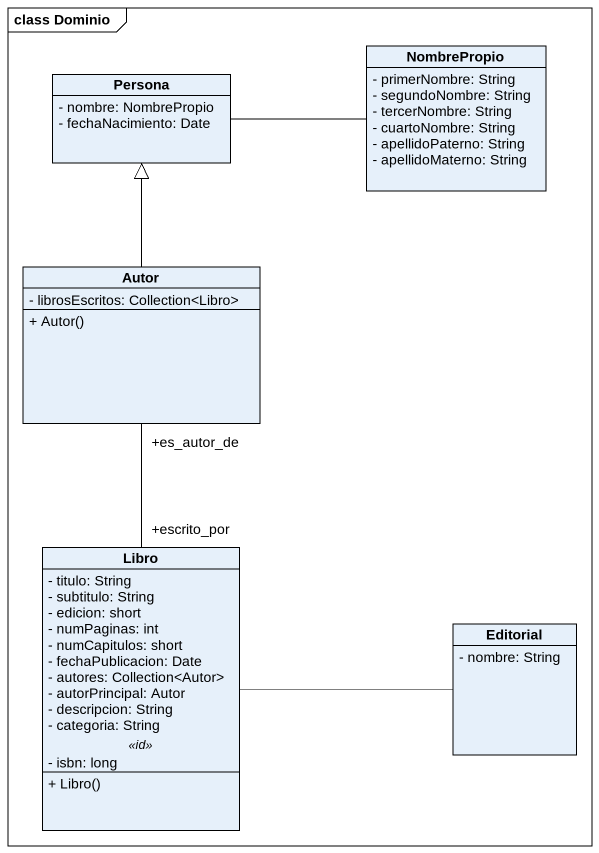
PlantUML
@startuml
mainframe class Dominio
hide circle
hide empty members
skinparam classAttributeIconSize 0
class NombrePropio {
  - primerNombre: String
  - segundoNombre: String
  - tercerNombre: String
  - cuartoNombre: String
  - apellidoPaterno: String
  - apellidoMaterno: String
}
class Persona {
  - nombre: NombrePropio
  - fechaNacimiento: Date
}
class Autor {
  - librosEscritos: Collection<Libro>
  + Autor()
}
class Libro {
  - titulo: String
  - subtitulo: String
  - edicion: short
  - numPaginas: int
  - numCapitulos: short
  - fechaPublicacion: Date
  - autores: Collection<Autor>
  - autorPrincipal: Autor
  - descripcion: String
  - categoria: String
  .. <<id>> ..
  - isbn: long
  --
  + Libro()
}
class Editorial {
  - nombre: String
}
Persona -right- NombrePropio
Autor -up-|> Persona
Autor "+es_autor_de" -- "+escrito_por" Libro
Libro -right- Editorial
@enduml
